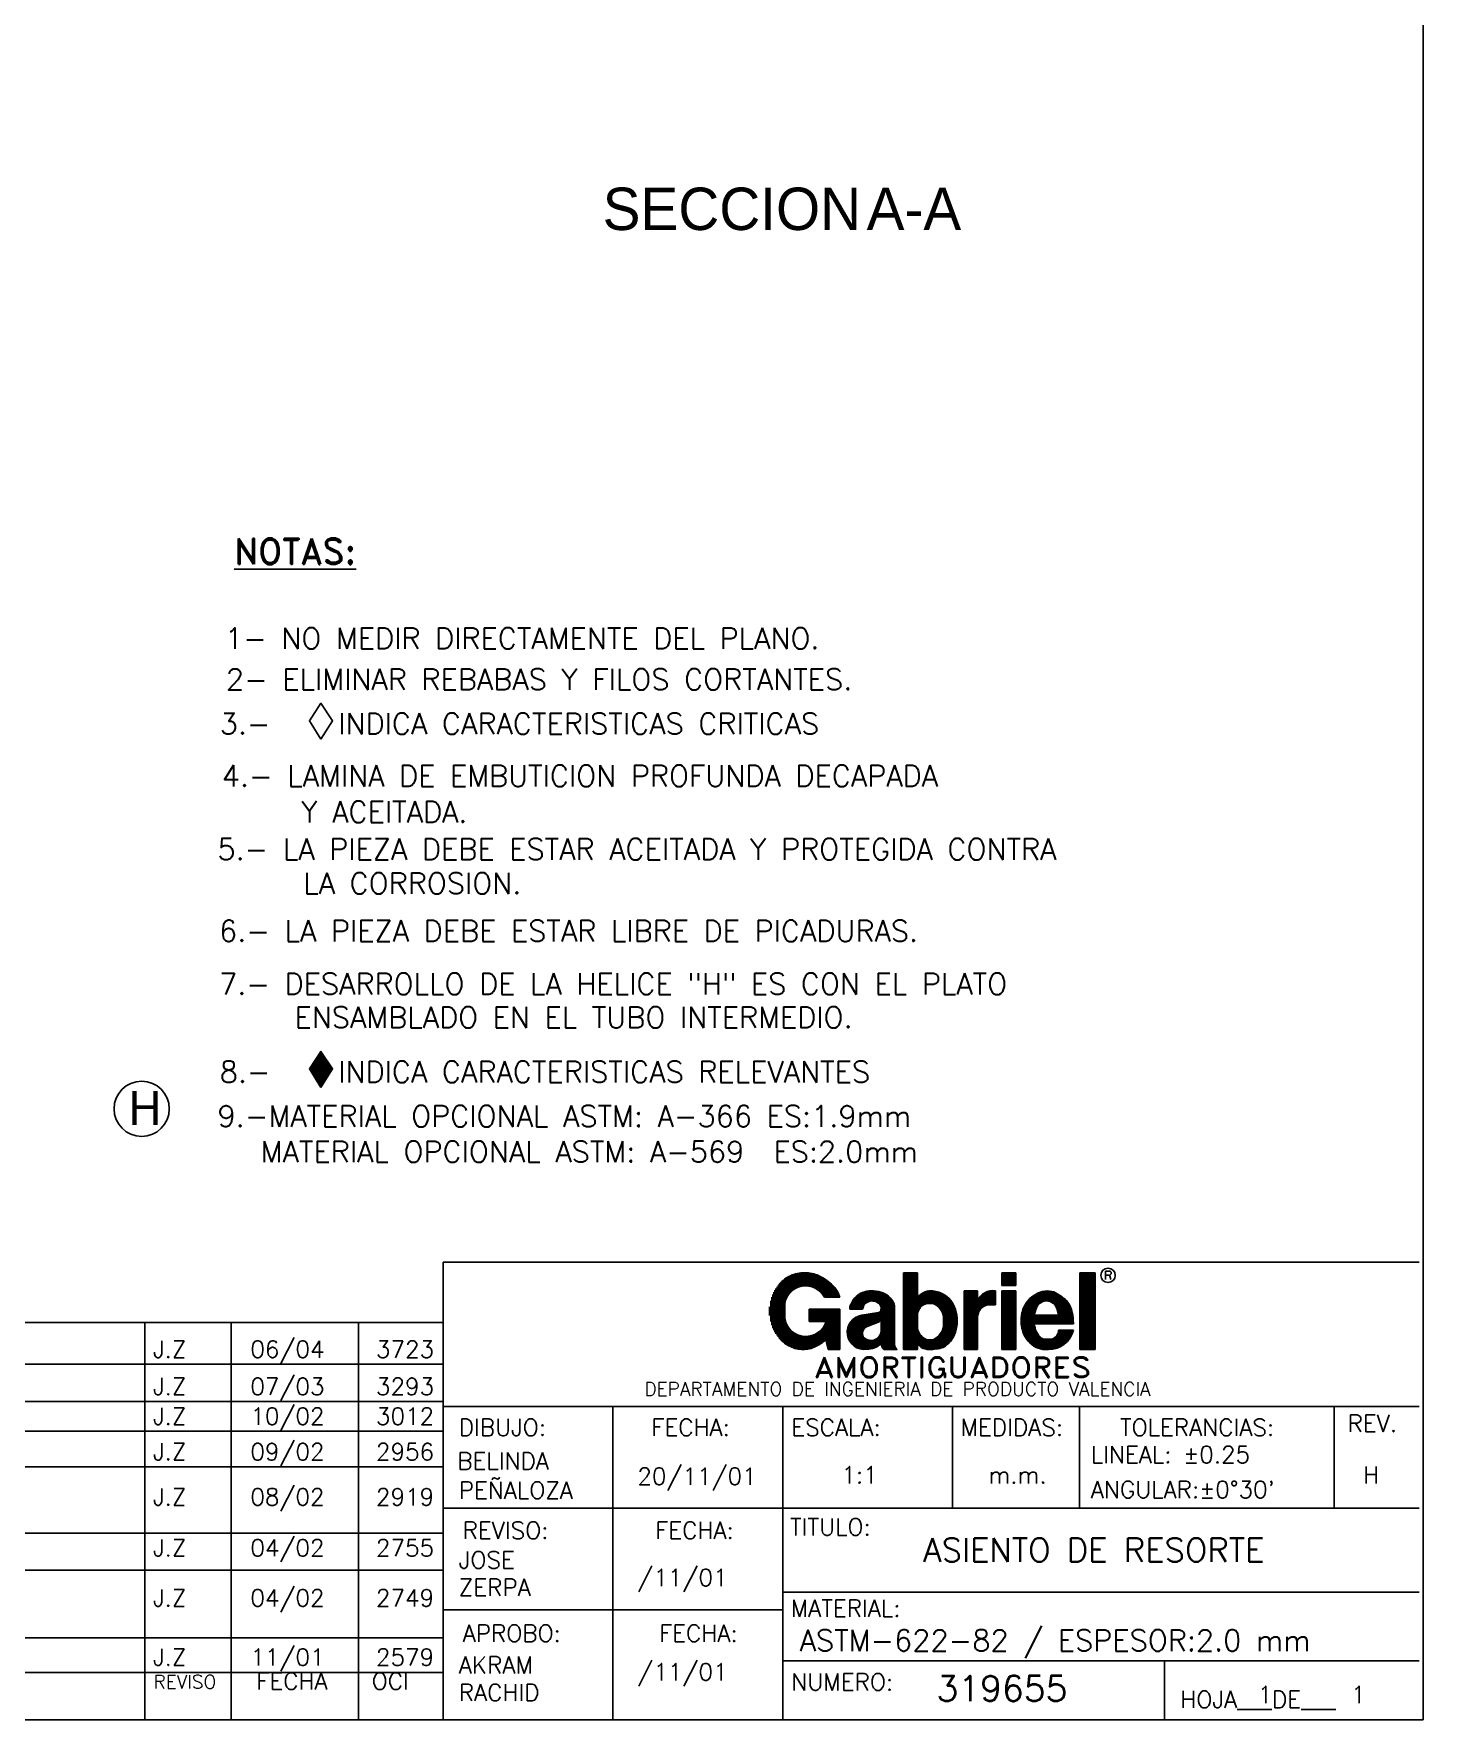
# Model space of a CAD drawing. Extents: x 0 to 594, y -9 to 420.
# Drawn here: x 430.2 to 594, y 0 to 198.8 of the extents above; entities that cross this region are included whole.
import ezdxf
from ezdxf.enums import TextEntityAlignment as Align

# ---------------------------------------------------------------- set-up
doc = ezdxf.new("R2010")
doc.units = 0
doc.header["$LTSCALE"] = 40
doc.header["$MEASUREMENT"] = 0
doc.layers.get('0').update_dxf_attribs({"linetype": 'CONTINUOUS'})
doc.styles.add('ROMAND', font='romand', dxfattribs={"height": 3})
doc.styles.add('ROMANS', font='romans', dxfattribs={"height": 2})
doc.styles.add('TEXTSTYLE_0', font='txt', dxfattribs={"width": 0.8})

# ---------------------------------------------------------------- blocks, each defined once
blk = doc.blocks.new('*X6')
at = {"color": 0}
for p, q in [((184.5, 56.7), (184.5, 65.73)), ((184.62, 56.7), (184.62, 65.73)), ((184.75, 56.7), (184.75, 65.73)), ((184.88, 56.7), (184.88, 65.73)), ((185, 56.7), (185, 65.73)), ((185.12, 56.7), (185.12, 65.73)), ((185.25, 56.7), (185.25, 65.73)), ((185.38, 56.7), (185.38, 65.73)), ((185.5, 56.7), (185.5, 65.73)), ((185.62, 56.7), (185.62, 65.73)), ((185.75, 56.7), (185.75, 65.73)), ((185.88, 56.7), (185.88, 65.73)), ((186, 56.7), (186, 65.73)), ((186.12, 56.7), (186.12, 65.73))]:
    blk.add_line(p, q, dxfattribs=at)
blk = doc.blocks.new('*X3')
at = {"color": 0}
for p, q in [((170.88, 56.7), (170.88, 63.63)), ((171, 56.7), (171, 63.63)), ((171.12, 56.7), (171.12, 63.63)), ((171.25, 56.7), (171.25, 63.63)), ((171.38, 56.7), (171.38, 63.63)), ((171.5, 56.7), (171.5, 63.63)), ((171.62, 56.7), (171.62, 63.63)), ((171.75, 56.7), (171.75, 63.63)), ((171.88, 56.7), (171.88, 63.63)), ((172, 56.7), (172, 63.63)), ((172.12, 56.7), (172.12, 63.63)), ((172.25, 56.7), (172.25, 63.63)), ((172.38, 56.7), (172.38, 63.63)), ((174, 61.97), (174, 63.63)), ((174.12, 61.97), (174.12, 63.64)), ((174.25, 61.97), (174.25, 63.64)), ((174.38, 61.97), (174.38, 63.64)), ((172.5, 61.08), (172.5, 62.65)), ((172.62, 61.32), (172.62, 62.84)), ((172.75, 61.48), (172.75, 62.99)), ((172.88, 61.61), (172.88, 63.12)), ((173, 61.71), (173, 63.23)), ((173.12, 61.79), (173.12, 63.32)), ((173.25, 61.85), (173.25, 63.39)), ((173.38, 61.9), (173.38, 63.46)), ((173.5, 61.94), (173.5, 63.51)), ((173.62, 61.96), (173.62, 63.55)), ((173.75, 61.98), (173.75, 63.59)), ((173.88, 61.98), (173.88, 63.62))]:
    blk.add_line(p, q, dxfattribs=at)
blk = doc.blocks.new('*X4')
at = {"color": 0}
for p, q in [((175.25, 64.23), (175.25, 65.73)), ((175.38, 64.23), (175.38, 65.73)), ((175.5, 64.23), (175.5, 65.73)), ((175.62, 64.23), (175.62, 65.73)), ((175.75, 64.23), (175.75, 65.73)), ((175.88, 64.23), (175.88, 65.73)), ((176, 64.23), (176, 65.73)), ((176.12, 64.23), (176.12, 65.73)), ((176.25, 64.23), (176.25, 65.73)), ((176.38, 64.23), (176.38, 65.73)), ((176.5, 64.23), (176.5, 65.73)), ((176.62, 64.23), (176.62, 65.73)), ((176.75, 64.23), (176.75, 65.73)), ((176.88, 64.23), (176.88, 65.73)), ((175.25, 56.7), (175.25, 63.63)), ((175.38, 56.7), (175.38, 63.63)), ((175.5, 56.7), (175.5, 63.63)), ((175.62, 56.7), (175.62, 63.63)), ((175.75, 56.7), (175.75, 63.63)), ((175.88, 56.7), (175.88, 63.63)), ((176, 56.7), (176, 63.63)), ((176.12, 56.7), (176.12, 63.63)), ((176.25, 56.7), (176.25, 63.63)), ((176.38, 56.7), (176.38, 63.63)), ((176.5, 56.7), (176.5, 63.63)), ((176.62, 56.7), (176.62, 63.63)), ((176.75, 56.7), (176.75, 63.63)), ((176.88, 56.7), (176.88, 63.63))]:
    blk.add_line(p, q, dxfattribs=at)
blk = doc.blocks.new('*X2')
at = {"color": 0}
for p, q in [((163.75, 56.7), (163.75, 65.73)), ((163.88, 56.7), (163.88, 65.73)), ((164, 56.7), (164, 65.73)), ((164.12, 56.7), (164.12, 65.73)), ((164.25, 56.7), (164.25, 65.73)), ((164.38, 56.7), (164.38, 65.73)), ((164.5, 56.7), (164.5, 65.73)), ((164.62, 56.7), (164.62, 65.73)), ((164.75, 56.7), (164.75, 65.73)), ((164.88, 56.7), (164.88, 65.73)), ((165, 56.7), (165, 65.73)), ((165.12, 56.7), (165.12, 65.73)), ((165.25, 56.7), (165.25, 65.73)), ((166.75, 62.12), (166.75, 63.63)), ((166.88, 62.12), (166.88, 63.63)), ((167, 62.12), (167, 63.62)), ((165.38, 61.18), (165.38, 62.93)), ((165.5, 61.46), (165.5, 63.04)), ((165.62, 61.64), (165.62, 63.15)), ((165.75, 61.78), (165.75, 63.24)), ((165.88, 61.88), (165.88, 63.33)), ((166, 61.96), (166, 63.41)), ((166.12, 62.02), (166.12, 63.47)), ((166.25, 62.07), (166.25, 63.52)), ((166.38, 62.11), (166.38, 63.56)), ((166.5, 62.12), (166.5, 63.59)), ((166.62, 62.12), (166.62, 63.61)), ((167.12, 62.12), (167.12, 63.61)), ((167.25, 62.08), (167.25, 63.59)), ((167.38, 62.01), (167.38, 63.56)), ((167.5, 61.93), (167.5, 63.53)), ((167.62, 61.84), (167.62, 63.5)), ((167.75, 61.73), (167.75, 63.46)), ((167.88, 61.6), (167.88, 63.42)), ((168, 61.45), (168, 63.38)), ((168.12, 61.26), (168.12, 63.33)), ((168.25, 61), (168.25, 63.28)), ((168.38, 60.58), (168.38, 63.22)), ((168.5, 57.03), (168.5, 63.14)), ((168.62, 57.12), (168.62, 63.06)), ((168.75, 57.21), (168.75, 62.96)), ((168.88, 57.32), (168.88, 62.86)), ((169, 57.44), (169, 62.74)), ((169.12, 57.57), (169.12, 62.6)), ((169.25, 57.73), (169.25, 62.44)), ((169.38, 57.91), (169.38, 62.27)), ((169.5, 58.12), (169.5, 62.06)), ((169.62, 58.37), (169.62, 61.81)), ((169.75, 58.68), (169.75, 61.5)), ((169.88, 59.13), (169.88, 61.05)), ((165.38, 57.37), (165.38, 58.9)), ((165.5, 57.21), (165.5, 58.64)), ((165.62, 57.07), (165.62, 58.45)), ((165.75, 56.94), (165.75, 58.3)), ((165.88, 56.88), (165.88, 58.18)), ((166, 56.83), (166, 58.08)), ((166.12, 56.78), (166.12, 57.99)), ((166.25, 56.75), (166.25, 57.92)), ((166.38, 56.73), (166.38, 57.86)), ((166.5, 56.71), (166.5, 57.84)), ((166.62, 56.7), (166.62, 57.84)), ((166.75, 56.7), (166.75, 57.84)), ((166.88, 56.7), (166.88, 57.84)), ((167, 56.71), (167, 57.84)), ((167.12, 56.71), (167.12, 57.84)), ((167.25, 56.72), (167.25, 57.89)), ((167.38, 56.74), (167.38, 57.97)), ((167.5, 56.75), (167.5, 58.05)), ((167.62, 56.77), (167.62, 58.15)), ((167.75, 56.8), (167.75, 58.27)), ((167.88, 56.82), (167.88, 58.41)), ((168, 56.85), (168, 58.57)), ((168.12, 56.88), (168.12, 58.77)), ((168.25, 56.91), (168.25, 59.03)), ((168.38, 56.96), (168.38, 59.45))]:
    blk.add_line(p, q, dxfattribs=at)
blk = doc.blocks.new('*X0')
at = {"color": 0}
for p, q in [((151, 63.93), (151, 65.64)), ((151.12, 63.99), (151.12, 65.66)), ((151.25, 64.04), (151.25, 65.69)), ((151.38, 64.08), (151.38, 65.71)), ((151.5, 64.12), (151.5, 65.72)), ((151.62, 64.15), (151.62, 65.73)), ((151.75, 64.17), (151.75, 65.73)), ((151.88, 64.18), (151.88, 65.73)), ((152, 64.19), (152, 65.73)), ((152.12, 64.2), (152.12, 65.73)), ((152.25, 64.19), (152.25, 65.73)), ((152.38, 64.18), (152.38, 65.73)), ((152.5, 64.17), (152.5, 65.72)), ((152.62, 64.14), (152.62, 65.71)), ((152.75, 64.11), (152.75, 65.69)), ((152.88, 64.08), (152.88, 65.67)), ((153, 64.04), (153, 65.64)), ((148.5, 58.73), (148.5, 63.7)), ((148.62, 58.53), (148.62, 63.9)), ((148.75, 58.35), (148.75, 64.08)), ((148.88, 58.19), (148.88, 64.25)), ((149, 58.04), (149, 64.4)), ((149.12, 57.9), (149.12, 64.53)), ((149.25, 57.77), (149.25, 64.66)), ((149.38, 57.66), (149.38, 64.78)), ((149.5, 57.55), (149.5, 64.88)), ((149.62, 57.45), (149.62, 64.98)), ((149.75, 62.49), (149.75, 65.07)), ((149.88, 62.79), (149.88, 65.15)), ((150, 63.02), (150, 65.23)), ((150.12, 63.2), (150.12, 65.3)), ((150.25, 63.35), (150.25, 65.36)), ((150.38, 63.48), (150.38, 65.42)), ((150.5, 63.6), (150.5, 65.48)), ((150.62, 63.7), (150.62, 65.53)), ((150.75, 63.79), (150.75, 65.57)), ((150.88, 63.86), (150.88, 65.6)), ((153.12, 63.98), (153.12, 65.61)), ((153.25, 63.92), (153.25, 65.57)), ((153.38, 63.86), (153.38, 65.53)), ((153.5, 63.78), (153.5, 65.48)), ((153.62, 63.69), (153.62, 65.42)), ((153.75, 63.59), (153.75, 65.36)), ((153.88, 63.47), (153.88, 65.3)), ((154, 63.34), (154, 65.23)), ((154.12, 63.19), (154.12, 65.16)), ((154.25, 63), (154.25, 65.09)), ((154.38, 62.87), (154.38, 65.01)), ((154.5, 62.87), (154.5, 64.92)), ((154.62, 62.87), (154.62, 64.83)), ((154.75, 62.87), (154.75, 64.74)), ((154.88, 62.87), (154.88, 64.64)), ((155, 62.87), (155, 64.54)), ((155.12, 62.87), (155.12, 64.43)), ((155.25, 62.87), (155.25, 64.32)), ((155.38, 62.87), (155.38, 64.2)), ((155.5, 62.87), (155.5, 64.06)), ((155.62, 62.87), (155.62, 63.91)), ((155.75, 62.87), (155.75, 63.72)), ((147.88, 60.72), (147.88, 61.71)), ((148, 59.99), (148, 62.44)), ((148.12, 59.56), (148.12, 62.87)), ((148.25, 59.23), (148.25, 63.2)), ((148.38, 58.96), (148.38, 63.47)), ((155.88, 62.87), (155.88, 63.51)), ((156, 62.87), (156, 63.24)), ((156.12, 62.87), (156.12, 62.89)), ((149.75, 57.36), (149.75, 59.96)), ((149.88, 57.28), (149.88, 59.66)), ((152.62, 60.01), (152.62, 61.46)), ((152.75, 60.01), (152.75, 61.46)), ((152.88, 60.01), (152.88, 61.46)), ((153, 60.01), (153, 61.46)), ((153.12, 60.01), (153.12, 61.46)), ((153.25, 60.01), (153.25, 61.46)), ((153.38, 60.01), (153.38, 61.46)), ((153.5, 60.01), (153.5, 61.46)), ((153.62, 60.01), (153.62, 61.46)), ((153.75, 60.01), (153.75, 61.46)), ((153.88, 60.01), (153.88, 61.46)), ((154, 60.01), (154, 61.46)), ((154.12, 60.01), (154.12, 61.46)), ((154.25, 60.01), (154.25, 61.46)), ((154.38, 60.01), (154.38, 61.46)), ((154.5, 60.01), (154.5, 61.46)), ((154.5, 57.85), (154.5, 59.85)), ((154.62, 57.34), (154.62, 61.46)), ((154.75, 56.81), (154.75, 61.46)), ((154.88, 56.7), (154.88, 61.46)), ((155, 56.7), (155, 61.46)), ((155.12, 56.7), (155.12, 61.46)), ((155.25, 56.7), (155.25, 61.46)), ((155.38, 56.7), (155.38, 61.46)), ((155.5, 56.7), (155.5, 61.46)), ((155.62, 56.7), (155.62, 61.46)), ((155.75, 56.7), (155.75, 61.46)), ((155.88, 56.7), (155.88, 61.46)), ((156, 56.7), (156, 61.46)), ((156.12, 56.7), (156.12, 61.46)), ((150, 57.2), (150, 59.43)), ((150.12, 57.13), (150.12, 59.25)), ((150.25, 57.07), (150.25, 59.1)), ((150.38, 57.01), (150.38, 58.96)), ((150.5, 56.96), (150.5, 58.85)), ((150.62, 56.91), (150.62, 58.75)), ((150.75, 56.87), (150.75, 58.66)), ((150.88, 56.83), (150.88, 58.58)), ((151, 56.8), (151, 58.52)), ((151.12, 56.77), (151.12, 58.46)), ((151.25, 56.75), (151.25, 58.41)), ((151.38, 56.73), (151.38, 58.36)), ((151.5, 56.71), (151.5, 58.33)), ((151.62, 56.71), (151.62, 58.3)), ((151.75, 56.7), (151.75, 58.27)), ((151.88, 56.7), (151.88, 58.26)), ((152, 56.71), (152, 58.25)), ((152.12, 56.71), (152.12, 58.24)), ((152.25, 56.73), (152.25, 58.24)), ((152.38, 56.75), (152.38, 58.25)), ((152.5, 56.77), (152.5, 58.27)), ((152.62, 56.8), (152.62, 58.29)), ((152.75, 56.83), (152.75, 58.32)), ((152.88, 56.87), (152.88, 58.35)), ((153, 56.91), (153, 58.39)), ((153.12, 56.96), (153.12, 58.44)), ((153.25, 57.01), (153.25, 58.5)), ((153.38, 57.07), (153.38, 58.56)), ((153.5, 57.14), (153.5, 58.64)), ((153.62, 57.21), (153.62, 58.72)), ((153.75, 57.28), (153.75, 58.82)), ((153.88, 57.37), (153.88, 58.93)), ((154, 57.46), (154, 59.05)), ((154.12, 57.56), (154.12, 59.2)), ((154.25, 57.66), (154.25, 59.37)), ((154.38, 57.78), (154.38, 59.58))]:
    blk.add_line(p, q, dxfattribs=at)
blk = doc.blocks.new('*X1')
at = {"color": 0}
for p, q in [((159.88, 62.42), (159.88, 63.63)), ((157.38, 61.46), (157.38, 61.84)), ((157.5, 61.46), (157.5, 62.12)), ((157.62, 61.46), (157.62, 62.36)), ((157.75, 61.46), (157.75, 62.56)), ((157.88, 61.46), (157.88, 62.73)), ((158, 61.46), (158, 62.86)), ((158.12, 61.46), (158.12, 62.98)), ((158.25, 61.46), (158.25, 63.09)), ((158.38, 61.46), (158.38, 63.18)), ((158.5, 61.46), (158.5, 63.26)), ((158.62, 61.46), (158.62, 63.33)), ((158.75, 61.46), (158.75, 63.39)), ((158.88, 61.59), (158.88, 63.44)), ((159, 61.94), (159, 63.48)), ((159.12, 62.09), (159.12, 63.51)), ((159.25, 62.18), (159.25, 63.55)), ((159.38, 62.26), (159.38, 63.57)), ((159.5, 62.34), (159.5, 63.59)), ((159.62, 62.39), (159.62, 63.61)), ((159.75, 62.41), (159.75, 63.62)), ((160, 62.42), (160, 63.62)), ((160.12, 62.41), (160.12, 63.62)), ((160.25, 62.39), (160.25, 63.61)), ((160.38, 62.35), (160.38, 63.59)), ((160.5, 62.28), (160.5, 63.57)), ((160.62, 62.19), (160.62, 63.55)), ((160.75, 62.11), (160.75, 63.52)), ((160.88, 62), (160.88, 63.49)), ((161, 61.75), (161, 63.46)), ((161.12, 57), (161.12, 63.41)), ((161.25, 56.8), (161.25, 63.36)), ((161.38, 56.7), (161.38, 63.3)), ((161.5, 56.7), (161.5, 63.24)), ((161.62, 56.7), (161.62, 63.16)), ((161.75, 56.7), (161.75, 63.08)), ((161.88, 56.7), (161.88, 63)), ((162, 56.7), (162, 62.88)), ((162.12, 56.7), (162.12, 62.75)), ((162.25, 56.7), (162.25, 62.6)), ((162.38, 56.7), (162.38, 62.42)), ((162.5, 56.7), (162.5, 62.19)), ((157.25, 57.81), (157.25, 59.65)), ((157.38, 57.6), (157.38, 59.86)), ((157.5, 57.43), (157.5, 60.03)), ((157.62, 57.3), (157.62, 60.17)), ((157.75, 57.18), (157.75, 60.28)), ((157.88, 57.08), (157.88, 60.38)), ((158, 57), (158, 60.46)), ((158.12, 56.93), (158.12, 60.54)), ((158.25, 56.87), (158.25, 60.6)), ((158.38, 56.82), (158.38, 60.65)), ((158.5, 56.78), (158.5, 60.69)), ((158.62, 56.75), (158.62, 60.72)), ((158.75, 56.72), (158.75, 60.74)), ((158.88, 58.88), (158.88, 60.76)), ((159, 59.13), (159, 60.78)), ((159.12, 59.26), (159.12, 60.8)), ((159.25, 59.36), (159.25, 60.82)), ((159.38, 59.43), (159.38, 60.84)), ((159.5, 59.47), (159.5, 60.86)), ((159.62, 59.52), (159.62, 60.87)), ((159.75, 59.56), (159.75, 60.89)), ((159.88, 59.61), (159.88, 60.91)), ((160, 59.65), (160, 60.93)), ((160.12, 59.7), (160.12, 60.95)), ((160.25, 59.74), (160.25, 60.97)), ((160.38, 59.79), (160.38, 60.99)), ((160.5, 59.83), (160.5, 61.01)), ((160.62, 59.88), (160.62, 61.03)), ((160.75, 59.94), (160.75, 61.05)), ((160.88, 60.06), (160.88, 61.12)), ((161, 60.09), (161, 61.45)), ((157.12, 58.12), (157.12, 59.35)), ((158.88, 56.71), (158.88, 58.31)), ((159, 56.7), (159, 58.11)), ((159.12, 56.7), (159.12, 58.01)), ((159.25, 56.71), (159.25, 57.92)), ((159.38, 56.72), (159.38, 57.86)), ((159.5, 56.73), (159.5, 57.82)), ((159.62, 56.74), (159.62, 57.79)), ((159.75, 56.76), (159.75, 57.77)), ((159.88, 56.78), (159.88, 57.77)), ((160, 56.82), (160, 57.78)), ((160.12, 56.86), (160.12, 57.8)), ((160.25, 56.9), (160.25, 57.84)), ((160.38, 56.96), (160.38, 57.9)), ((160.5, 57.02), (160.5, 57.97)), ((160.62, 57.09), (160.62, 58.07)), ((160.75, 57.18), (160.75, 58.2)), ((160.88, 57.27), (160.88, 58.38)), ((161, 57.38), (161, 58.73)), ((162.62, 56.7), (162.62, 57.13)), ((162.75, 56.7), (162.75, 56.86)), ((162.88, 56.7), (162.88, 56.72))]:
    blk.add_line(p, q, dxfattribs=at)
blk = doc.blocks.new('*X5')
at = {"color": 0}
for p, q in [((177.88, 58.41), (177.88, 61.77)), ((178, 58.17), (178, 62)), ((178.12, 57.97), (178.12, 62.2)), ((178.25, 57.8), (178.25, 62.38)), ((178.38, 57.64), (178.38, 62.53)), ((178.5, 57.51), (178.5, 62.67)), ((178.62, 57.39), (178.62, 62.78)), ((178.75, 57.28), (178.75, 62.89)), ((178.88, 57.19), (178.88, 62.99)), ((179, 57.11), (179, 63.07)), ((179.12, 60.95), (179.12, 63.15)), ((179.25, 61.39), (179.25, 63.21)), ((179.38, 61.74), (179.38, 63.28)), ((179.5, 61.93), (179.5, 63.35)), ((179.62, 62.07), (179.62, 63.41)), ((179.75, 62.17), (179.75, 63.45)), ((179.88, 62.25), (179.88, 63.5)), ((180, 62.32), (180, 63.53)), ((180.12, 62.36), (180.12, 63.56)), ((180.25, 62.39), (180.25, 63.58)), ((180.38, 62.41), (180.38, 63.59)), ((180.5, 62.42), (180.5, 63.6)), ((180.62, 62.42), (180.62, 63.61)), ((180.75, 62.4), (180.75, 63.6)), ((180.88, 62.37), (180.88, 63.59)), ((181, 62.32), (181, 63.58)), ((181.12, 62.26), (181.12, 63.55)), ((181.25, 62.19), (181.25, 63.52)), ((181.38, 62.09), (181.38, 63.48)), ((181.5, 61.95), (181.5, 63.42)), ((181.62, 61.77), (181.62, 63.35)), ((181.75, 61.47), (181.75, 63.28)), ((181.88, 60.99), (181.88, 63.21)), ((182, 59.71), (182, 63.13)), ((182.12, 59.71), (182.12, 63.05)), ((182.25, 59.71), (182.25, 62.97)), ((182.38, 59.71), (182.38, 62.88)), ((182.5, 59.71), (182.5, 62.78)), ((182.62, 59.71), (182.62, 62.68)), ((182.75, 59.71), (182.75, 62.58)), ((182.88, 59.71), (182.88, 62.46)), ((183, 59.71), (183, 62.3)), ((183.12, 59.71), (183.12, 62.11)), ((183.25, 59.71), (183.25, 61.88)), ((177.62, 59.12), (177.62, 61.06)), ((177.75, 58.71), (177.75, 61.47)), ((179.12, 59.71), (179.12, 60.77)), ((179.25, 59.71), (179.25, 60.77)), ((179.38, 59.71), (179.38, 60.77)), ((179.5, 59.71), (179.5, 60.77)), ((179.62, 59.71), (179.62, 60.77)), ((179.75, 59.71), (179.75, 60.77)), ((179.88, 59.71), (179.88, 60.77)), ((180, 59.71), (180, 60.77)), ((180.12, 59.71), (180.12, 60.77)), ((180.25, 59.71), (180.25, 60.77)), ((180.38, 59.71), (180.38, 60.77)), ((180.5, 59.71), (180.5, 60.77)), ((180.62, 59.71), (180.62, 60.77)), ((180.75, 59.71), (180.75, 60.77)), ((180.88, 59.71), (180.88, 60.77)), ((181, 59.71), (181, 60.77)), ((181.12, 59.71), (181.12, 60.77)), ((181.25, 59.71), (181.25, 60.77)), ((181.38, 59.71), (181.38, 60.77)), ((181.5, 59.71), (181.5, 60.77)), ((181.62, 59.71), (181.62, 60.77)), ((181.75, 59.71), (181.75, 60.77)), ((181.88, 59.71), (181.88, 60.77)), ((183.38, 59.71), (183.38, 61.61)), ((183.5, 59.71), (183.5, 61.25)), ((183.62, 59.71), (183.62, 60.69)), ((179.12, 57.03), (179.12, 59.35)), ((179.25, 56.96), (179.25, 58.96)), ((179.38, 56.9), (179.38, 58.7)), ((179.5, 56.85), (179.5, 58.5)), ((179.62, 56.81), (179.62, 58.34)), ((179.75, 56.77), (179.75, 58.2)), ((179.88, 56.74), (179.88, 58.08)), ((180, 56.72), (180, 57.99)), ((180.12, 56.71), (180.12, 57.93)), ((180.25, 56.7), (180.25, 57.91)), ((180.38, 56.7), (180.38, 57.9)), ((180.5, 56.7), (180.5, 57.9)), ((180.62, 56.7), (180.62, 57.9)), ((180.75, 56.7), (180.75, 57.9)), ((180.88, 56.7), (180.88, 57.9)), ((181, 56.71), (181, 57.91)), ((181.12, 56.72), (181.12, 57.93)), ((181.25, 56.74), (181.25, 57.97)), ((181.38, 56.76), (181.38, 58.03)), ((181.5, 56.79), (181.5, 58.11)), ((181.62, 56.82), (181.62, 58.21)), ((181.75, 56.86), (181.75, 58.37)), ((181.88, 56.91), (181.88, 58.61)), ((182, 56.96), (182, 58.97)), ((182.12, 57.02), (182.12, 58.97)), ((182.25, 57.09), (182.25, 58.97)), ((182.38, 57.16), (182.38, 58.97)), ((182.5, 57.25), (182.5, 58.97)), ((182.62, 57.34), (182.62, 58.97)), ((182.75, 57.45), (182.75, 58.97)), ((182.88, 57.56), (182.88, 58.97)), ((183, 57.69), (183, 58.97)), ((183.12, 57.84), (183.12, 58.97)), ((183.25, 58.01), (183.25, 58.97)), ((183.38, 58.21), (183.38, 58.97)), ((183.5, 58.45), (183.5, 58.97)), ((183.62, 58.78), (183.62, 58.97))]:
    blk.add_line(p, q, dxfattribs=at)

msp = doc.modelspace()

# ---------------------------------------------------------------- hatches: boundary and pattern name
h = msp.add_hatch()
h.set_pattern_fill('ANSI31', color=256, style=0)
h.paths.add_polyline_path([(465.4503, 76.7461), (464.0822, 78.81), (462.7142, 76.7461), (464.0822, 74.5654)])

# ---------------------------------------------------------------- linework, layer by layer
at = {"color": 7, "linetype": 'Continuous'}
for p, q in [((594, 0), (594, 420)), ((0, 0), (594, 0))]:
    msp.add_line(p, q, dxfattribs=at)
at = {"color": 8}
for p, q in [((478.4992, 53.9595), (478.4992, 36.9595)), ((593.4992, 53.9595), (478.4992, 53.9595)), ((478.4992, 36.9595), (593.4992, 36.9595)), ((478.4992, 36.9595), (478.4992, -0.0405))]:
    msp.add_line(p, q, dxfattribs=at)
at = {"color": 7}
for p, q in [((532.7431, 43.6704), (532.7431, 52.7027)), ((532.7431, 52.7027), (534.399, 52.7027)), ((534.399, 49.8482), (534.399, 52.7027)), ((544.3345, 52.7027), (544.3345, 51.1973)), ((545.9904, 52.7027), (544.3345, 52.7027)), ((545.9904, 51.1973), (545.9904, 52.7027)), ((553.5173, 52.7027), (553.5173, 43.6704)), ((555.3237, 52.7027), (553.5173, 52.7027)), ((555.3237, 43.6704), (555.3237, 52.7027)), ((523.4098, 49.8425), (525.2162, 49.8425)), ((539.8786, 43.6704), (539.8786, 50.5952)), ((539.8786, 43.6704), (539.8786, 50.5952)), ((539.8786, 50.5952), (541.4743, 50.5952)), ((541.4743, 50.5952), (541.4743, 49.3909)), ((543.5818, 50.5952), (543.5818, 48.9393)), ((543.5818, 48.9393), (543.5818, 50.5952)), ((544.3345, 51.1973), (545.9904, 51.1973)), ((544.3345, 50.5952), (544.3345, 43.6704)), ((545.9904, 50.5952), (544.3345, 50.5952)), ((545.9904, 43.6704), (545.9904, 50.5952)), ((518.7431, 49.0898), (518.7431, 47.2833)), ((521.6033, 48.4274), (521.6033, 46.9823)), ((521.6033, 48.4274), (525.2162, 48.4274)), ((525.2162, 48.4274), (525.2162, 43.6704)), ((526.4205, 48.4274), (527.9259, 48.4274)), ((527.8303, 47.7099), (529.8051, 48.0119)), ((531.6893, 48.7574), (531.6893, 44.247)), ((534.399, 47.84), (534.399, 46.0623)), ((535.5042, 49.0898), (536.2527, 49.0898)), ((543.5818, 48.9393), (543.126, 48.9393)), ((548.1581, 47.735), (548.337, 48.3664)), ((551.0184, 47.735), (548.1581, 47.735)), ((551.0184, 47.735), (550.8521, 48.3664)), ((521.6033, 46.9823), (523.6415, 46.9823)), ((528.4405, 46.3918), (529.694, 46.8395)), ((530.0936, 45.7529), (530.0936, 47.0258)), ((537.47, 46.4696), (537.47, 47.495)), ((541.4743, 47.5844), (541.4743, 43.6704)), ((548.1581, 46.6812), (552.7646, 46.6812)), ((551.0184, 45.9354), (552.7646, 45.9354)), ((523.8614, 43.6704), (523.5907, 44.8122)), ((534.399, 43.6704), (534.399, 44.4237)), ((536.2527, 44.8145), (535.5042, 44.8145)), ((549.387, 44.8747), (550.0175, 44.8747)), ((525.2162, 43.6704), (523.8614, 43.6704)), ((531.7506, 43.6704), (530.4122, 43.6704)), ((531.7506, 43.6754), (531.7506, 43.6704)), ((531.7537, 43.6704), (531.9935, 43.6704)), ((534.399, 43.6704), (532.7431, 43.6704)), ((532.7431, 43.6704), (534.399, 43.6704)), ((541.4743, 43.6704), (539.8786, 43.6704)), ((544.3345, 43.6704), (545.9904, 43.6704)), ((549.8454, 43.6704), (549.4164, 43.6704)), ((553.5173, 43.6704), (555.3237, 43.6704)), ((537.5846, 40.3586), (537.5846, 40.9325)), ((537.7025, 40.3586), (537.5846, 40.3586)), ((537.6436, 40.3586), (537.6436, 40.9463)), ((537.7025, 40.9347), (537.7025, 40.3586))]:
    msp.add_line(p, q, dxfattribs=at)
at = {"color": 6}
for p, q in [((556.5385, 51.9057), (556.5385, 52.9219)), ((556.5385, 52.9219), (556.9739, 52.9219)), ((556.5385, 52.4234), (556.9624, 52.4234)), ((557.1918, 51.9057), (557.0712, 52.3407))]:
    msp.add_line(p, q, dxfattribs=at)
for p, q in [((363.4992, 46.8585), (478.4992, 46.8585)), ((443.3369, 46.8585), (443.3369, -0.0405)), ((453.4992, 46.8585), (453.4992, -0.0405)), ((468.4992, 46.8585), (468.4992, -0.0405)), ((478.4992, 41.9268), (363.4992, 41.9268)), ((478.4992, 37.535), (363.4992, 37.535)), ((498.4992, -0.0405), (498.4992, 36.9595)), ((518.4992, 12.9595), (518.4992, 36.9595)), ((538.4992, 36.9595), (538.4992, 24.9595)), ((553.4992, 24.9595), (553.4992, 36.9595)), ((583.4992, 36.9595), (583.4992, 24.9595)), ((478.4992, 34.0309), (363.4992, 34.0309)), ((478.4992, 23.3903), (478.4992, 35.3903)), ((478.4992, 29.8426), (363.4992, 29.8426)), ((593.4992, 24.9595), (478.4992, 24.9595)), ((478.4992, 22.0068), (363.4992, 22.0068)), ((478.4992, 17.6536), (363.4992, 17.6536)), ((593.4992, 15.0622), (518.4992, 15.0622)), ((518.4992, 12.9595), (478.4992, 12.9595)), ((518.4992, -0.0405), (518.4992, 12.9595)), ((478.4992, 9.6593), (363.4992, 9.6593)), ((593.4992, 6.9595), (518.4992, 6.9595)), ((518.4992, 6.9595), (518.4992, -0.0405)), ((563.4992, -0.0405), (563.4992, 6.9595)), ((478.4992, 5.597), (363.4992, 5.597))]:
    msp.add_line(p, q)
for points in [[(464.0822, 115.6097), (465.4503, 117.7903), (464.0822, 119.8543), (462.7142, 117.7903)], [(464.0822, 74.5654), (465.4503, 76.7461), (464.0822, 78.81), (462.7142, 76.7461)]]:
    msp.add_lwpolyline(points, close=True)
at = {"color": 7}
for points in [[(528.9356, 50.5952, 0.08008248), (527.9224, 50.3911, 0.09392218), (527.1748, 49.9217, 0.10523954), (526.618, 49.1374, 0.15368914), (526.4184, 48.5057, 0.01308636), (526.4205, 48.4274, 0.11443329)], [(531.6893, 48.7574, 0.07286156), (531.595, 49.1413, 0.09947185), (530.9802, 49.9521, 0.08037901), (530.0668, 50.4313, 0.07240841), (528.9356, 50.5952, 0.07178048)], [(534.399, 44.4237, 0.052333), (534.8353, 43.9105, 0.12453314), (535.7915, 43.6686, 0.0743499), (537.4258, 43.9105, 0.10574162), (538.3057, 44.6612, 0.08683814), (538.8597, 45.7238, 0.07698437), (539.0663, 47.0575, 0.07698437), (538.8597, 48.3913, 0.08683814), (538.3057, 49.4539, 0.10574162), (537.4258, 50.2046, 0.08340512), (536.0081, 50.6034, 0.12453314), (535.0518, 50.3615, 0.04245042), (534.399, 49.8482, 0.08934917)], [(552.7646, 46.6812, 0.03460208), (552.7552, 47.0575, 0.08332053), (552.5333, 48.3801, 0.09139352), (551.9428, 49.4526, 0.07034723), (550.4703, 50.4477, 0.11830777), (549.4164, 50.5565, 0.10752354)]]:
    msp.add_lwpolyline(points, format="xyb", dxfattribs=at)
msp.add_circle((442.9519, 72.0456), 3.2537)
at = {"color": 6}
msp.add_circle((556.8486, 52.4107), 0.8468, dxfattribs=at)
at = {"color": 7}
for centre, radius, start, end in [((521.1315, 48.7192), 4.0365, 115.292279, 138.762801), ((520.8954, 49.2189), 3.4838, 86.752654, 115.292279), ((521.2773, 49.2189), 3.4838, 64.707721, 93.036303), ((520.0002, 46.6632), 6.3404, 45.425091, 64.140035), ((521.2054, 48.6667), 2.4984, 28.074378, 170.250316), ((522.2938, 49.0742), 3.0138, 18.215717, 44.315432), ((520.3244, 48.2618), 5.1408, 17.906876, 19.955548), ((543.3026, 48.6376), 1.9774, 81.882304, 157.607458), ((549.6609, 47.584), 2.918, 116.419489, 140.181504), ((549.6772, 48.0662), 2.5039, 95.977489, 121.66983), ((528.1964, 48.4314), 0.2706, 138.493141, 180.841976), ((528.9177, 48.4813), 0.9329, 153.770796, 172.026091), ((528.3656, 48.7959), 0.3011, 127.229709, 161.073515), ((530.8233, 45.5616), 4.3632, 120.070789, 127.229709), ((528.9382, 48.5142), 0.8767, 91.525341, 110.090903), ((528.9538, 46.7356), 2.6552, 80.181723, 90.841976), ((527.2941, 45.6074), 4.2993, 54.70811, 60.570234), ((529.4854, 48.5713), 0.6189, 338.734068, 61.779616), ((529.7507, 48.3197), 0.3126, 280.017116, 4.988388), ((535.7811, 47.7314), 1.3864, 101.521404, 175.506123), ((535.388, 47.1678), 2.1075, 8.929288, 65.776369), ((542.9405, 47.4812), 1.4698, 82.746632, 175.972913), ((550.6444, 47.0575), 4.0518, 160.948347, 180), ((550.0435, 47.2651), 3.4161, 140.181504, 160.948347), ((549.5946, 48.1068), 1.2841, 11.663609, 168.336391), ((521.2297, 47.7408), 2.5283, 190.424109, 342.541551), ((528.1482, 45.7027), 2.0323, 99, 277.724208), ((528.8271, 45.5667), 0.9129, 138.667325, 205.291275), ((528.9216, 45.9227), 1.1843, 219.040408, 351.757383), ((528.7408, 45.5523), 0.8603, 120.705334, 134.144299), ((528.5161, 46.1398), 0.2631, 106.687837, 144.652338), ((529.4915, 47.4066), 0.6022, 289.655955, 324.903199), ((530.0334, 47.0258), 0.0602, 0, 144.903199), ((536.1814, 46.5277), 1.8422, 194.633411, 248.4308), ((535.1966, 46.8664), 2.3077, 297.23423, 350.097929), ((550.6444, 47.0575), 4.0518, 180, 199.051653), ((550.0435, 46.85), 3.4161, 199.051653, 219.818496), ((550.5607, 46.85), 2.4085, 184.018706, 229.476612), ((549.8582, 46.6677), 2.9972, 269.755348, 345.858554), ((549.9623, 45.9294), 1.0561, 272.993584, 0.325879), ((521.1315, 47.6539), 4.0365, 221.237199, 244.707721), ((520.8954, 47.1543), 3.4838, 244.707721, 270), ((520.8954, 47.1543), 3.4838, 270, 295.292279), ((520.6593, 47.6539), 4.0365, 295.292279, 315.532852), ((523.5614, 44.8053), 0.0301, 13.336146, 135.532852), ((528.3923, 46.197), 2.5083, 270.664391, 312.709976), ((531.3359, 44.5257), 1.2541, 187.870726, 222.995565), ((532.4447, 44.2746), 0.7558, 182.087602, 233.057899), ((549.6609, 46.5311), 2.918, 219.818496, 243.580511), ((549.4164, 46.039), 2.3685, 243.580511, 270), ((549.387, 45.4769), 0.6022, 229.476612, 270)]:
    msp.add_arc(centre, radius, start, end, dxfattribs=at)
at = {"color": 6}
for centre, radius, start in [((556.9624, 52.3105), 0.1129, 15.491921), ((556.9739, 52.6727), 0.2492, 270)]:
    msp.add_arc(centre, radius, start, 90, dxfattribs=at)

# ---------------------------------------------------------------- block references
for name in ['*X0', '*X2', '*X4', '*X6', '*X1', '*X3', '*X5']:
    msp.add_blockref(name, (369.0854, -13.0301))

# ---------------------------------------------------------------- texts
at = {"color": 5, "linetype": 'Continuous', "style": 'TEXTSTYLE_0'}
for s, p in [('SECCION  ', (514.3688, 178.1424)), ('A-A', (533.9688, 178.1424))]:
    msp.add_text(s, height=5, dxfattribs=at).set_placement(p, align=Align.MIDDLE)
at = {"color": 5}
for s, height, style, p in [('%%uNOTAS:', 3, 'ROMAND', (453.8477, 136.2692)), ('ASIENTO DE RESORTE', 2.8, 'ROMANS', (535.0741, 18.6437)), ('319655', 3, 'ROMANS', (536.6297, 2.2152))]:
    msp.add_text(s, height=height, dxfattribs=dict(at, style=style)).set_placement(p)
at = {"style": 'ROMANS'}
for s, height, p in [('1- NO MEDIR DIRECTAMENTE DEL PLANO.', 2.5, (452.7686, 126.2621)), ('2- ELIMINAR REBABAS Y FILOS CORTANTES.', 2.5, (452.875, 121.4296)), ('3.-    INDICA CARACTERISTICAS CRITICAS ', 2.5, (452.1472, 116.2035)), ('4.- LAMINA DE EMBUTICION PROFUNDA DECAPADA', 2.5, (452.3851, 110.0402)), ('Y ACEITADA.', 2.5, (461.7492, 105.804)), ('5.- LA PIEZA DEBE ESTAR ACEITADA Y PROTEGIDA CONTRA', 2.5, (451.8717, 101.4056)), ('LA CORROSION.', 2.5, (461.9871, 97.3819)), ('6.- LA PIEZA DEBE ESTAR LIBRE DE PICADURAS.', 2.5, (452.072, 91.7631)), ('7.- DESARROLLO DE LA HELICE "H" ES CON EL PLATO', 2.5, (452.072, 85.5216)), ('ENSAMBLADO EN EL TUBO INTERMEDIO.', 2.5, (460.9603, 81.5829)), ('8.-    INDICA CARACTERISTICAS RELEVANTES ', 2.5, (452.1472, 75.1592)), ('9.-MATERIAL OPCIONAL ASTM: A-366 ES:1.9mm', 2.5, (451.8856, 69.9327)), ('  MATERIAL OPCIONAL ASTM: A-569  ES:2.0mm', 2.5, (453.5474, 65.7407)), ('J.Z', 2, (444.2804, 42.7014)), ('06/04', 2, (455.7619, 42.7014)), ('3723', 2, (470.5601, 42.7014)), ('J.Z', 2, (444.2804, 38.3096)), ('07/03', 2, (455.7619, 38.3096)), ('3293', 2, (470.5601, 38.3096)), ('DEPARTAMENTO DE INGENIERIA DE PRODUCTO VALENCIA', 1.6, (502.2005, 38.2227)), ('J.Z', 2, (444.2804, 34.8055)), ('10/02', 2, (455.7619, 34.8055)), ('3012', 2, (470.5601, 34.8055)), ('REV.', 2, (585.0897, 33.9559)), ('DIBUJO:', 2, (480.3243, 33.4919)), ('FECHA:', 2, (503.0265, 33.4919)), ('ESCALA:', 2, (519.5215, 33.4919)), ('MEDIDAS:', 2, (539.4703, 33.4919)), ('TOLERANCIAS:', 2, (558.2646, 33.4919)), ('J.Z', 2, (444.2804, 30.6172)), ('09/02', 2, (455.7619, 30.6172)), ('2956', 2, (470.5601, 30.6172)), ('LINEAL: %%P0.25', 2, (554.8264, 30.2814)), ('BELINDA', 2, (480.1502, 29.5207)), ('20/11/01', 2, (501.3728, 27.7178)), ('1:1', 2, (525.4255, 27.8825)), ('H', 2, (586.9113, 27.8825)), ('PEÑALOZA', 2, (480.3267, 26.0816)), ('m.m.', 2, (542.7535, 27.8825)), ("ANGULAR:%%P0%%D30'", 2, (554.8264, 26.1615)), ('J.Z', 2, (444.2804, 25.2895)), ('08/02', 2, (455.7619, 25.2895)), ('2919', 2, (470.5601, 25.2895)), ('REVISO:', 2, (480.7823, 21.3512)), ('FECHA:', 2, (503.4845, 21.3512)), ('TITULO:', 2, (519.3672, 21.7504)), ('J.Z', 2, (444.2804, 19.2864)), ('04/02', 2, (455.7619, 19.2864)), ('2755', 2, (470.5601, 19.2864)), ('JOSE', 2, (480.3267, 17.8559)), ('/11/01', 2, (501.3728, 15.7812)), ('ZERPA', 2, (480.3267, 14.6178)), ('J.Z', 2, (444.2804, 13.3867)), ('04/02', 2, (455.7619, 13.3867)), ('2749', 2, (470.5601, 13.3867)), ('MATERIAL:', 2, (519.4523, 12.1677)), ('APROBO:', 2, (480.7823, 9.2106)), ('FECHA:', 2, (503.9425, 9.2106)), ('ASTM-622-82 / ESPESOR:2.0 mm', 2.5, (520.4907, 8.1244)), ('J.Z', 2, (444.2804, 6.3972)), ('11/01', 2, (455.7619, 6.3972)), ('2579', 2, (470.5601, 6.3972)), ('AKRAM', 2, (480.3267, 5.4721)), ('/11/01', 2, (501.3728, 4.661)), ('REVISO', 1.6, (444.3411, 3.6918)), ('FECHA   OCI', 2, (456.4654, 3.5689)), ('RACHID', 2, (480.3267, 2.234)), ('NUMERO:', 2, (519.5271, 3.4805)), ('1', 2, (574.4948, 1.986)), ('1', 2, (585.4883, 1.986)), ('HOJA___DE___', 2, (565.3718, 1.4144))]:
    msp.add_text(s, height=height, dxfattribs=at).set_placement(p)
msp.add_text('H', height=4).set_placement((441.4023, 70.1502))
at = {"color": 7, "style": 'ROMAND', "width": 1.039462}
msp.add_text('AMORTIGUADORES', height=2.408602, dxfattribs=at).set_placement((522.2055, 40.3586), (554.8721, 40.3586), align=Align.FIT)

doc.saveas('drawing.dxf')
